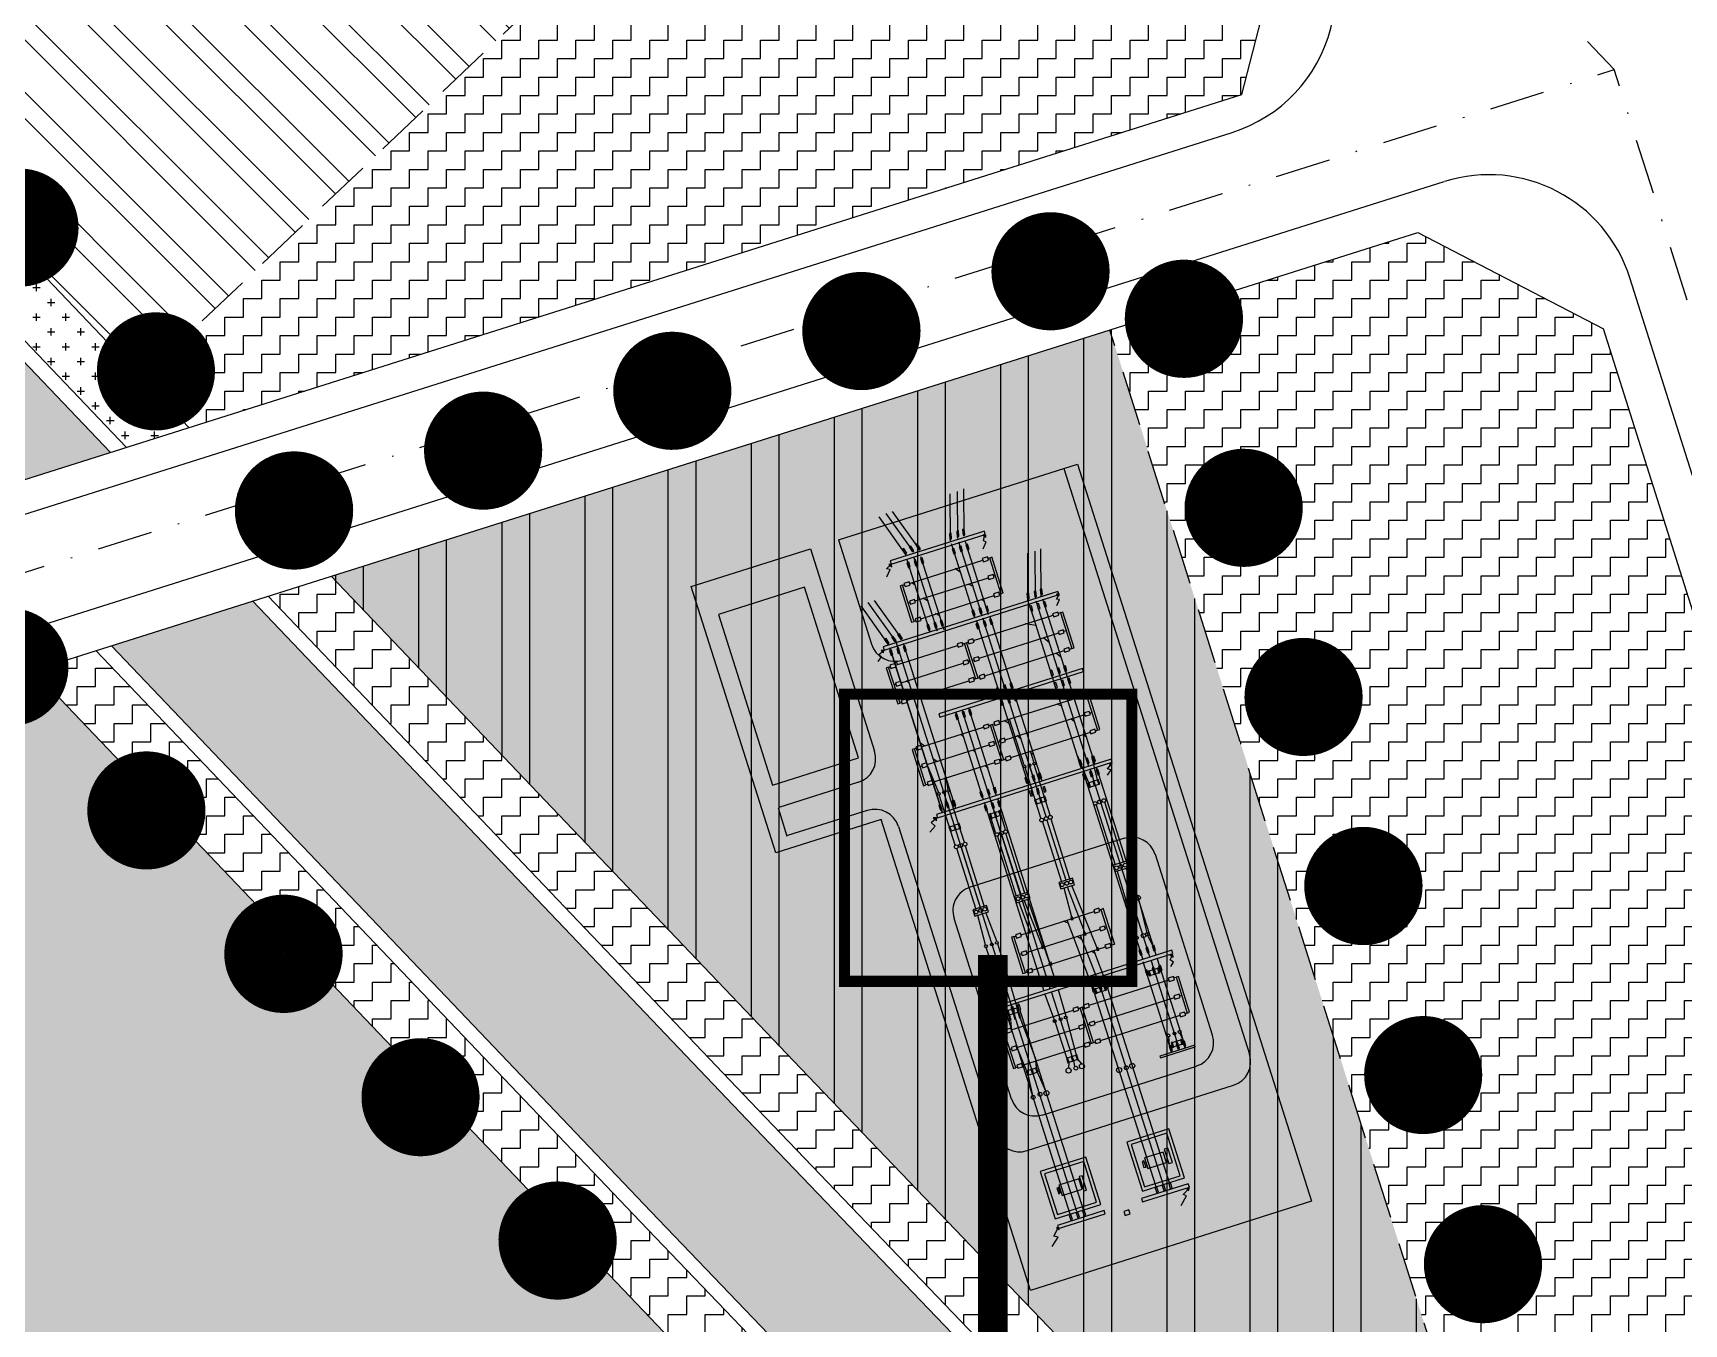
# Model space of a CAD drawing. Extents: x 30 to 1546, y -427 to 1340.
# Drawn here: x 902 to 1013.7, y 151.9 to 239.2 of the extents above; entities that cross this region are included whole.
import ezdxf

# ---------------------------------------------------------------- set-up
doc = ezdxf.new("R2010")
doc.units = 0
doc.header["$LTSCALE"] = 15
doc.header["$MEASUREMENT"] = 0
doc.linetypes.add('DASHDOT2', pattern=[0.5, 0.25, -0.125, 0, -0.125])
doc.linetypes.add('HIDDEN', pattern=[0.375, 0.25, -0.125])
doc.layers.get('0').update_dxf_attribs({"linetype": 'CONTINUOUS'})
for name, color, linetype in [('-DIEN110', 1, 'CONTINUOUS'), ('CHIALO', 7, 'HIDDEN'), ('D-GHICHU', 7, 'CONTINUOUS'), ('GHICHU', 7, 'CONTINUOUS'), ('GT', 7, 'CONTINUOUS'), ('H-CAYXANH-CACHLY', 72, 'CONTINUOUS'), ('H-HTKT', 254, 'CONTINUOUS'), ('H-KHO', 192, 'CONTINUOUS'), ('HANHLANG', 3, 'CONTINUOUS'), ('RANHGIOI1', 1, 'CONTINUOUS'), ('TD1', 1, 'DASHDOT2'), ('TRAMBT', 251, 'CONTINUOUS')]:
    doc.layers.add(name, color=color, linetype=linetype)
pattern_1 = [(0, (0, 0), (1.25, 1.25), [1.25, -1.25]), (90, (1.25, 0), (-1.25, 1.25), [1.25, -1.25])]

# ---------------------------------------------------------------- blocks, each defined once
blk = doc.blocks.new('*X2')
at = {"color": 0}
for p, q in [((902, 222), (902.5, 222)), ((902.25, 221.75), (902.25, 222.25)), ((903.25, 220.75), (903.25, 221.25)), ((902.25, 219.75), (902.25, 220.25)), ((903, 221), (903.5, 221)), ((904.25, 219.75), (904.25, 220.25)), ((902, 220), (902.5, 220)), ((903, 219), (903.5, 219)), ((903.25, 218.75), (903.25, 219.25)), ((904, 220), (904.5, 220)), ((905, 219), (905.5, 219)), ((905.25, 218.75), (905.25, 219.25)), ((902, 218), (902.5, 218)), ((902.25, 217.75), (902.25, 218.25)), ((904, 218), (904.5, 218)), ((904.25, 217.75), (904.25, 218.25)), ((906, 218), (906.5, 218)), ((906.25, 217.75), (906.25, 218.25)), ((903, 217), (903.5, 217)), ((903.25, 216.75), (903.25, 217.25)), ((905, 217), (905.5, 217)), ((905.25, 216.75), (905.25, 217.25)), ((907, 217), (907.5, 217)), ((907.25, 216.75), (907.25, 217.25)), ((904, 216), (904.5, 216)), ((904.25, 215.75), (904.25, 216.25)), ((906, 216), (906.5, 216)), ((906.25, 215.75), (906.25, 216.25)), ((908, 216), (908.5, 216)), ((908.25, 215.75), (908.25, 216.25)), ((905, 215), (905.5, 215)), ((905.25, 214.75), (905.25, 215.25)), ((907, 215), (907.5, 215)), ((907.25, 214.75), (907.25, 215.25)), ((909, 215), (909.5, 215)), ((909.25, 214.75), (909.25, 215.25)), ((906, 214), (906.5, 214)), ((906.25, 213.75), (906.25, 214.25)), ((908, 214), (908.5, 214)), ((908.25, 213.75), (908.25, 214.25)), ((910, 214), (910.5, 214)), ((910.25, 213.75), (910.25, 214.25)), ((907, 213), (907.5, 213)), ((907.25, 212.75), (907.25, 213.25)), ((908.25, 211.75), (908.25, 212.25)), ((909, 213), (909.5, 213)), ((909.25, 212.75), (909.25, 213.25)), ((910.25, 211.8), (910.25, 212.25)), ((911, 213), (911.5, 213)), ((911.25, 212.75), (911.25, 213.25)), ((908, 212), (908.5, 212)), ((910, 212), (910.5, 212))]:
    blk.add_line(p, q, dxfattribs=at)
blk = doc.blocks.new('BT1')
at = {"layer": 'D-GHICHU'}
for color, points in [(255, [(0, 9.72), (9.72, 9.72), (9.72, 0), (0, 0)]), (1, [(4.86, 9.72), (0, 0), (9.72, 0)])]:
    blk.add_hatch(color=color, dxfattribs=at).paths.add_polyline_path(points)
at = {"layer": 'D-GHICHU', "color": 1, "const_width": 0.375}
blk.add_lwpolyline([(0, 9.72), (9.72, 9.72), (9.72, 0), (0, 0)], close=True, dxfattribs=at)

msp = doc.modelspace()

# ---------------------------------------------------------------- hatches: boundary and pattern name
at = {"layer": 'GHICHU', "linetype": 'Continuous'}
for points in [[(759.91, 365.5), (720.63, 407.45), (651.33, 481.22), (641.82, 478.2), (714.06, 401.29), (753.37, 359.32), (897.71, 207.83), (907.26, 210.85)], [(982.05, 119.61), (993.62, 120.55), (950.32, 165.7), (916.88, 200.79), (907.33, 197.76), (943.82, 159.48)]]:
    msp.add_hatch(color=152, dxfattribs=at).paths.add_polyline_path(points)
at = {"layer": 'H-CAYXANH-CACHLY'}
h = msp.add_hatch(dxfattribs=at)
h.set_pattern_fill('ZIGZAG', color=256, scale=10, style=0)
h.set_pattern_definition(pattern_1)
h.paths.add_polyline_path([(983.82, 235.07), (986.57, 245.8), (964.78, 268.66), (909.4, 215.86), (912.57, 212.53)])
h = msp.add_hatch(dxfattribs=at)
h.set_pattern_fill('ZIGZAG', color=256, scale=10, style=0)
h.set_pattern_definition(pattern_1)
h.paths.add_polyline_path([(1008.27, 219.21), (995.72, 225.72), (974.88, 219.13), (1005.76, 121.53), (1028.36, 123.37), (1035.31, 133.71)])
h = msp.add_hatch(dxfattribs=at)
h.set_pattern_fill('ZIGZAG', color=256, scale=10, style=0)
h.set_pattern_definition(pattern_1)
h.paths.add_polyline_path([(922.19, 202.47), (917.94, 201.12), (951.05, 166.39), (994.9, 120.65), (1000.04, 121.07), (953.94, 169.16)])
h = msp.add_hatch(dxfattribs=at)
h.set_pattern_fill('ZIGZAG', color=256, scale=10, style=0)
h.set_pattern_definition(pattern_1)
h.paths.add_polyline_path([(906.27, 197.43), (902.02, 196.09), (975.43, 119.07), (980.76, 119.5), (943.1, 158.79)])
h = msp.add_hatch(dxfattribs=at)
h.set_pattern_fill('ZIGZAG', color=256, scale=10, style=0)
h.set_pattern_definition(pattern_1)
h.paths.add_polyline_path([(902.02, 196.09), (875.7, 113.68, 0.048069), (903.8, 113.26), (975.43, 119.07)])
h = msp.add_hatch(dxfattribs=at)
h.set_pattern_fill('ZIGZAG,_O', color=256, scale=10)
h.set_pattern_definition(pattern_1)
h.paths.add_polyline_path([(563.55, 184.12), (563.55, 173.63), (836.72, 86.38, 0.107514), (913.54, 79.06), (913.65, 81.56), (906.66, 88.41, -0.099089), (839.77, 95.9)])
at = {"layer": 'H-HTKT'}
msp.add_hatch(color=256, dxfattribs=at).paths.add_polyline_path([(974.88, 219.13), (922.19, 202.47), (953.94, 169.16), (1000.04, 121.07), (1005.76, 121.53)])
h = msp.add_hatch(dxfattribs=at)
h.set_pattern_fill('ANSI32', scale=15, angle=45, style=0)
h.paths.add_polyline_path([(974.88, 219.13), (922.19, 202.47), (953.94, 169.16), (1000.04, 121.07), (1005.76, 121.53)])
at = {"layer": 'H-KHO'}
h = msp.add_hatch(dxfattribs=at)
h.set_pattern_fill('ANSI32', color=256, scale=10, angle=90, style=0)
h.paths.add_polyline_path([(895.79, 341.04), (861.3, 377.24), (805.93, 324.46), (806.72, 323.62, -0.178578), (807.33, 324.87, -1), (810.09, 321.97, -0.17756), (808.82, 321.42), (815.96, 313.92, -0.174129), (816.57, 315.13, -1), (819.32, 312.23, -0.173113), (818.09, 311.69), (825.21, 304.22, -0.16975), (825.81, 305.4, -1), (828.56, 302.49, -0.168735), (827.37, 301.95), (834.45, 294.52, -0.165434), (835.05, 295.66, -1), (837.8, 292.76, -0.164421), (836.64, 292.22), (840.42, 288.26)])
h.paths.add_polyline_path([(840.42, 288.26), (843.69, 284.82, -0.16118), (844.29, 285.93, -1), (847.04, 283.02, -0.160168), (845.91, 282.49), (852.94, 275.11, -0.156983), (853.53, 276.19, -1), (856.28, 273.29, -0.155972), (855.18, 272.76), (862.18, 265.41, -0.152839), (862.77, 266.46, -1), (865.52, 263.55, -0.15183), (864.45, 263.03), (871.43, 255.71, -0.148746), (872, 256.72, -1), (874.76, 253.82, -0.147738), (873.72, 253.3), (880.68, 246, -0.144702), (881.24, 246.98, -1), (884, 244.08, -0.143695), (883, 243.57), (889.92, 236.3, -0.140703), (890.48, 237.25, -1), (893.24, 234.35, -0.139697), (892.26, 233.84), (899.17, 226.59, -0.136747), (899.72, 227.51, -1), (902.48, 224.61, -0.135742), (901.53, 224.11), (908.42, 216.89, -0.132831), (908.96, 217.78, -0.368815), (911.55, 217.92), (964.78, 268.66), (916.06, 319.76), (895.79, 341.04)])

# ---------------------------------------------------------------- linework, layer by layer
at = {"layer": '-DIEN110', "const_width": 2}
msp.add_lwpolyline([(966.97, 176.83), (966.97, 10)], dxfattribs=at)
at = {"layer": 'CHIALO'}
for p, q in [((909.4, 215.86), (964.78, 268.66)), ((902.02, 196.09), (875.7, 113.68))]:
    msp.add_line(p, q, dxfattribs=at)
msp.add_lwpolyline([(1005.76, 121.53), (974.88, 219.13)], dxfattribs=at)
at = {"layer": 'GHICHU', "color": 152, "linetype": 'Continuous'}
for points in [[(652.39, 481.55), (721.36, 408.13), (760.64, 366.19), (908.32, 211.19)], [(651.33, 481.22), (720.63, 407.45), (759.91, 365.5), (907.26, 210.85)], [(917.94, 201.12), (951.05, 166.39), (994.9, 120.65)], [(916.88, 200.79), (950.32, 165.7), (993.62, 120.55)], [(907.33, 197.76), (943.82, 159.48), (982.05, 119.61)], [(906.27, 197.43), (943.1, 158.79), (980.76, 119.5)]]:
    msp.add_lwpolyline(points, dxfattribs=at)
at = {"layer": 'GT'}
for p, q in [((983.82, 235.07), (986.57, 245.8)), ((894.98, 206.97), (983.82, 235.07)), ((895.66, 204.82), (983.16, 232.5)), ((897.92, 197.67), (997.51, 229.18)), ((899.5, 195.29), (995.72, 225.72)), ((995.72, 225.72), (1008.27, 219.21)), ((1039.19, 130.56), (1010.06, 222.66)), ((1035.31, 133.71), (1008.27, 219.21))]:
    msp.add_line(p, q, dxfattribs=at)
for centre, start, end in [((980.14, 242.04), 287.5533, 43.629), ((1000.53, 219.64), 17.5533, 107.5533)]:
    msp.add_arc(centre, 10, start, end, dxfattribs=at)
at = {"layer": 'HANHLANG'}
for points in [[(805.93, 324.46), (912.57, 212.53)], [(922.19, 202.47), (953.94, 169.16), (1000.04, 121.07)], [(902.02, 196.09), (975.43, 119.07)]]:
    msp.add_lwpolyline(points, dxfattribs=at)
at = {"layer": 'RANHGIOI1', "const_width": 4}
for points in [[(899.72, 227.51, 1), (902.48, 224.61, 1)], [(968.96, 222.5, 1), (972.77, 223.71, 1)], [(979.29, 221.8, 1), (980.49, 217.98, 1)], [(956.16, 218.46, 1), (959.98, 219.66, 1)], [(908.96, 217.78, 1), (911.71, 214.88, 1)], [(943.37, 214.41, 1), (947.18, 215.62, 1)], [(930.57, 210.36, 1), (934.38, 211.57, 1)], [(917.77, 206.31, 1), (921.59, 207.52, 1)], [(983.33, 209, 1), (984.54, 205.19, 1)], [(901.8, 194.87, 1), (899.04, 197.76, 1)], [(987.38, 196.2, 1), (988.59, 192.39, 1)], [(911.07, 185.17, 1), (908.31, 188.06, 1)], [(991.43, 183.41, 1), (992.64, 179.59, 1)], [(920.35, 175.46, 1), (917.58, 178.36, 1)], [(995.48, 170.61, 1), (996.68, 166.8, 1)], [(929.62, 165.76, 1), (926.86, 168.65, 1)], [(938.9, 156.06, 1), (936.13, 158.95, 1)], [(999.52, 157.81, 1), (1000.73, 154, 1)]]:
    msp.add_lwpolyline(points, format="xyb", close=True, dxfattribs=at)
at = {"layer": 'TD1'}
for p in [(877.47, 195.14), (1048.33, 112.45)]:
    msp.add_line(p, (1009.01, 236.75), dxfattribs=at)
msp.add_lwpolyline([(757.26, 500.93), (923.3, 326.66), (1009.01, 236.75)], dxfattribs=at)
at = {"layer": 'TRAMBT', "linetype": 'Continuous'}
for p, q in [((956.51, 204.92), (972.7, 210.05)), ((972.7, 210.05), (988.52, 160.16)), ((971.77, 209.76), (984.34, 170.12)), ((964.1, 204.85), (964.08, 208.05)), ((964.6, 205.01), (964.58, 208.21)), ((965.03, 205.18), (965.01, 208.38)), ((961.61, 204.1), (959.75, 206.72)), ((962.05, 204.24), (960.18, 206.85)), ((961.13, 203.87), (959.27, 206.49)), ((956.51, 204.92), (958.75, 197.86)), ((965.74, 199.7), (964.17, 204.65)), ((966.24, 199.83), (964.67, 204.78)), ((966.68, 199.85), (965.11, 204.8)), ((966.43, 205.28), (966.29, 205.24)), ((966.29, 205.24), (966.49, 205.1)), ((966.3, 204.33), (966.51, 204.79)), ((966.33, 204.86), (966.43, 205.28)), ((966.51, 204.79), (966.33, 204.86)), ((966.49, 205.1), (966.48, 205.26)), ((946.56, 201.77), (954.62, 204.32)), ((954.62, 204.32), (958.96, 190.62)), ((960.13, 203.09), (960.09, 203.35)), ((962.72, 198.69), (961.15, 203.63)), ((961.33, 201.98), (966.29, 203.55)), ((963.21, 198.75), (961.64, 203.7)), ((963.67, 198.84), (962.1, 203.78)), ((966.63, 203.67), (966.89, 203.75)), ((969.34, 200.83), (969.32, 204.03)), ((969.85, 200.96), (969.83, 204.16)), ((970.24, 201.12), (970.22, 204.32)), ((959.77, 202.97), (960.08, 203.27)), ((960.02, 202.93), (959.77, 202.97)), ((959.79, 202.43), (960.02, 202.93)), ((960.08, 203.27), (959.92, 203.26)), ((959.92, 203.26), (960.13, 203.09)), ((961.71, 200.79), (966.67, 202.36)), ((964.76, 202.75), (964.41, 202.99)), ((967.01, 202.47), (967.12, 202.51)), ((952.28, 183.74), (946.56, 201.77)), ((960.89, 201.86), (960.98, 201.89)), ((961.69, 201.89), (961.5, 201.99)), ((962.09, 199.59), (967.05, 201.16)), ((965.66, 201.77), (965.29, 201.93)), ((967.39, 201.27), (967.66, 201.35)), ((971.27, 200.92), (971.44, 201.25)), ((971.44, 201.25), (971.28, 201.24)), ((971.28, 201.24), (971.44, 201.13)), ((971.44, 201.13), (971.43, 201.28)), ((959.91, 197.84), (958.05, 200.46)), ((960.39, 198.07), (958.53, 200.69)), ((960.82, 198.21), (958.96, 200.82)), ((961.25, 200.66), (961.36, 200.69)), ((962.6, 200.76), (962.26, 200.97)), ((966.41, 200.75), (966.18, 200.88)), ((972.97, 189.44), (969.42, 200.62)), ((973.45, 189.59), (969.9, 200.77)), ((973.88, 189.73), (970.34, 200.91)), ((971.47, 200.9), (971.27, 200.92)), ((971.29, 200.49), (971.47, 200.9)), ((971.4, 199.96), (971.53, 200)), ((961.64, 199.43), (961.77, 199.47)), ((963.38, 199.79), (963.09, 199.94)), ((965.65, 198.11), (971.05, 199.82)), ((969.39, 188.3), (965.85, 199.48)), ((969.83, 188.44), (966.29, 199.62)), ((970.31, 188.59), (966.76, 199.77)), ((969.9, 199.12), (969.16, 199.24)), ((960.38, 196.44), (964.58, 197.77)), ((968.37, 172.99), (960.39, 198.1)), ((964.46, 186.74), (960.92, 197.92)), ((964.93, 197.89), (965.31, 198.01)), ((966.03, 196.92), (971.42, 198.63)), ((970.79, 197.96), (970.41, 198.28)), ((971.77, 198.74), (971.93, 198.79)), ((959.21, 196.7), (959.43, 197.01)), ((959.23, 197.14), (959.6, 197.45)), ((959.43, 197.01), (959.23, 197.14)), ((959.6, 197.45), (959.41, 197.43)), ((959.41, 197.43), (959.57, 197.29)), ((959.57, 197.29), (959.56, 197.44)), ((960, 197.63), (963.55, 186.45)), ((963.55, 186.45), (960, 197.63)), ((960.52, 196.53), (960.37, 196.64)), ((965.31, 196.69), (965.41, 196.73)), ((965.57, 196.78), (965.68, 196.81)), ((966.41, 195.72), (971.8, 197.43)), ((971.55, 197.02), (971.26, 197.24)), ((972.15, 197.54), (972.29, 197.58)), ((959.94, 196.32), (960.03, 196.35)), ((960.76, 195.24), (964.96, 196.58)), ((965.69, 195.49), (966.06, 195.61)), ((960.3, 195.12), (960.41, 195.15)), ((961.29, 195.24), (961.12, 195.38)), ((961.14, 194.05), (965.34, 195.38)), ((973.15, 194.43), (973.28, 194.47)), ((960.69, 193.89), (960.82, 193.93)), ((962.11, 194.12), (961.83, 194.27)), ((966.33, 187.33), (964.45, 193.26)), ((966.77, 187.47), (964.89, 193.4)), ((967.21, 187.61), (965.33, 193.54)), ((967.41, 192.59), (972.8, 194.29)), ((971.62, 193.66), (971.32, 193.81)), ((971.62, 193.66), (971.55, 193.89)), ((973.52, 193.21), (973.68, 193.26)), ((962.13, 190.91), (966.34, 192.25)), ((966.68, 192.36), (967.06, 192.48)), ((968.07, 192.5), (967.77, 192.66)), ((967.79, 191.39), (973.18, 193.1)), ((969.09, 189.67), (968.1, 192.79)), ((972.49, 192.61), (972.23, 192.81)), ((962.31, 190.98), (962.06, 191.17)), ((962.51, 189.72), (966.72, 191.05)), ((964.99, 191.57), (964.79, 191.77)), ((967.06, 191.17), (967.16, 191.2)), ((967.33, 191.25), (967.44, 191.29)), ((968.17, 190.19), (973.56, 191.9)), ((968.88, 191.43), (968.58, 191.68)), ((973.33, 191.55), (973.07, 191.75)), ((973.9, 192.01), (974.05, 192.06)), ((961.69, 190.79), (961.78, 190.82)), ((963.17, 189.93), (962.95, 190.08)), ((965.79, 190.54), (965.63, 190.69)), ((967.44, 189.96), (967.81, 190.08)), ((969.72, 190.38), (969.46, 190.61)), ((969.74, 189.91), (969.51, 190.63)), ((973.44, 188.53), (972.72, 190.29)), ((974.05, 188.69), (973.67, 190.27)), ((962.06, 189.59), (962.16, 189.63)), ((963.32, 187.8), (962.52, 189.72)), ((962.89, 188.52), (967.1, 189.85)), ((963.93, 188.03), (963.81, 188.81)), ((966.64, 189.47), (966.45, 189.63)), ((970.22, 186.1), (969.14, 189.52)), ((970.56, 186.2), (969.47, 189.62)), ((970.85, 186.3), (969.77, 189.72)), ((977.11, 176.56), (973.08, 189.27)), ((977.58, 176.71), (973.55, 189.42)), ((978.01, 176.84), (973.97, 189.55)), ((974.71, 189.43), (975.03, 189.81)), ((974.97, 189.36), (974.71, 189.43)), ((974.73, 189), (974.97, 189.36)), ((975.03, 189.81), (974.85, 189.75)), ((974.85, 189.75), (975.01, 189.6)), ((975.01, 189.6), (975.02, 189.72)), ((957.87, 188.52), (952.48, 186.81)), ((962.45, 188.36), (962.57, 188.4)), ((964.42, 184.26), (963.34, 187.68)), ((963.86, 188.6), (963.66, 188.77)), ((965.04, 184.45), (963.95, 187.87)), ((952.43, 186.78), (953.03, 184.88)), ((958.47, 186.62), (953.08, 184.91)), ((970.42, 174.44), (966.39, 187.15)), ((967.49, 185.19), (966.76, 187.49)), ((970.85, 174.57), (966.82, 187.28)), ((971.32, 174.72), (967.29, 187.43)), ((973.93, 187.05), (975.24, 182.93)), ((974.51, 187.2), (975.79, 183.16)), ((959.4, 186), (952.28, 183.74)), ((969.51, 154.13), (959.4, 186)), ((960.58, 185.53), (967.19, 164.68)), ((962.71, 185.15), (963.06, 185.54)), ((962.78, 185.8), (963.16, 186.12)), ((963.06, 185.54), (962.78, 185.8)), ((962.92, 186.12), (963.14, 185.92)), ((963.16, 186.12), (962.92, 186.12)), ((963.14, 185.92), (963.14, 186.15)), ((967.15, 185.11), (966.85, 186.07)), ((967.81, 185.29), (967.53, 186.29)), ((970.3, 185.9), (971.61, 181.78)), ((970.61, 185.96), (971.9, 181.9)), ((970.88, 186.05), (972.16, 182.01)), ((975.86, 184.73), (965.42, 181.42)), ((967.25, 184.93), (968.55, 180.81)), ((967.56, 184.99), (968.85, 180.93)), ((967.83, 185.08), (969.11, 181.04)), ((964.5, 184.06), (965.81, 179.94)), ((964.81, 184.12), (966.1, 180.06)), ((965.08, 184.21), (966.36, 180.17)), ((981.83, 171.41), (977.96, 183.64)), ((976.04, 180.37), (975.39, 182.48)), ((976.83, 180.62), (976, 182.67)), ((972.3, 179.39), (971.78, 181.36)), ((973.19, 178.36), (972.01, 181.43)), ((974.02, 177.3), (972.31, 181.53)), ((969.44, 178.51), (968.74, 180.39)), ((970.29, 177.44), (969.08, 180.53)), ((970.8, 176.33), (969.32, 180.58)), ((974.18, 179.89), (974.44, 179.97)), ((976.64, 178.14), (976.04, 180.37)), ((977.45, 178.16), (976.83, 180.62)), ((964.33, 179.32), (968.21, 167.09)), ((966.47, 177.51), (965.94, 179.5)), ((967.23, 177.76), (966.48, 179.71)), ((968.87, 178.2), (973.83, 179.77)), ((972.07, 178.98), (971.74, 179.13)), ((973.7, 174.65), (972, 179.19)), ((968.43, 178.08), (968.52, 178.11)), ((969.25, 177), (974.21, 178.58)), ((973.01, 177.86), (972.66, 178.08)), ((974.18, 174.83), (972.89, 178.16)), ((974.55, 178.69), (974.66, 178.73)), ((977.77, 177.49), (977.45, 178.16)), ((967.23, 175.12), (966.52, 177.33)), ((967.98, 175.38), (967.29, 177.58)), ((968.79, 176.88), (968.9, 176.91)), ((969.63, 175.81), (974.59, 177.38)), ((973.88, 176.93), (973.62, 177.08)), ((974.63, 174.95), (973.8, 177.16)), ((974.93, 177.49), (975.2, 177.57)), ((980.02, 170.52), (978.08, 176.62)), ((978.95, 176.5), (979.14, 176.87)), ((979.19, 176.34), (978.95, 176.5)), ((979.14, 176.87), (978.97, 176.81)), ((978.97, 176.81), (979.16, 176.68)), ((979.16, 176.68), (979.16, 176.8)), ((969.18, 175.64), (969.31, 175.69)), ((979.08, 170.22), (977.13, 176.37)), ((979.61, 170.39), (977.67, 176.49)), ((979.01, 176.06), (979.19, 176.34)), ((967.96, 173.08), (967.27, 174.97)), ((968.6, 173.28), (968.04, 175.21)), ((972.32, 169.99), (970.94, 174.33)), ((971.96, 172.52), (971.4, 174.47)), ((973.48, 173.44), (978.87, 175.15)), ((978.51, 161.25), (974.37, 174.32)), ((978.91, 161.42), (974.74, 174.57)), ((979.23, 175.28), (979.35, 175.32)), ((967.01, 172.75), (967.32, 173.23)), ((967.32, 173.23), (967.11, 173.17)), ((967.11, 173.17), (967.32, 173)), ((967.32, 173), (967.31, 173.15)), ((967.78, 173.2), (967.75, 173.31)), ((968.69, 173.47), (968.65, 173.58)), ((971.18, 172.3), (970.47, 174.21)), ((972.75, 173.22), (973.13, 173.34)), ((978.01, 161.14), (973.85, 174.24)), ((973.86, 172.24), (979.25, 173.95)), ((979.59, 174.06), (979.76, 174.11)), ((967, 172.4), (967.25, 172.71)), ((967.25, 172.71), (967.01, 172.75)), ((972.19, 159.29), (967.88, 172.89)), ((968.22, 171.81), (968.2, 172.31)), ((968.21, 171.77), (972.41, 173.1)), ((972.64, 159.47), (968.37, 172.99)), ((973.09, 159.58), (968.79, 173.14)), ((969.91, 169.67), (968.81, 172.6)), ((971.98, 169.88), (971.18, 172.3)), ((972.63, 170.06), (971.96, 172.52)), ((973.13, 172.02), (973.24, 172.05)), ((973.4, 172.11), (973.51, 172.14)), ((974.24, 171.05), (979.63, 172.76)), ((979.97, 172.87), (980.12, 172.91)), ((967.77, 171.65), (967.86, 171.68)), ((968.59, 170.57), (972.79, 171.9)), ((973.51, 170.82), (973.88, 170.93)), ((978.91, 170.72), (978.88, 171.33)), ((979.84, 171.09), (979.62, 171.56)), ((968.13, 170.45), (968.24, 170.48)), ((969.24, 169.01), (968.61, 170.57)), ((968.96, 169.37), (973.17, 170.71)), ((972.99, 169.46), (972.68, 169.8)), ((968.52, 169.21), (968.64, 169.25)), ((969.68, 167.32), (969.36, 168.75)), ((969.92, 169.23), (969.88, 169.66)), ((970.52, 167.66), (969.99, 168.91)), ((970.31, 166), (980.75, 169.31)), ((972.1, 169.18), (972.12, 169.55)), ((972.5, 169.3), (972.45, 169.69)), ((969.29, 163.59), (983.25, 168.01)), ((979.83, 160.61), (980.26, 161.07)), ((980.26, 161.07), (980.09, 160.98)), ((980.09, 160.98), (980.23, 160.88)), ((980.23, 160.88), (980.23, 161)), ((988.52, 160.16), (969.51, 154.13)), ((979.71, 159.88), (980.06, 160.54)), ((980.06, 160.54), (979.83, 160.61)), ((970.98, 157.11), (971.39, 157.73)), ((971.08, 157.81), (971.41, 158.4)), ((971.39, 157.73), (971.08, 157.81)), ((971.41, 158.4), (971.28, 158.36)), ((971.28, 158.36), (971.46, 158.25)), ((971.46, 158.25), (971.42, 158.38))]:
    msp.add_line(p, q, dxfattribs=at)
for points in [[(964.95, 205.24), (965.06, 205.27), (965.03, 205.66), (964.91, 205.62)], [(960.08, 203.28), (966.45, 205.3), (966.39, 205.52), (960.01, 203.5)], [(961.51, 204.15), (961.62, 204.18), (961.42, 204.49), (961.3, 204.45)], [(961.94, 204.28), (962.06, 204.32), (961.84, 204.66), (961.72, 204.63)], [(964.05, 204.95), (964.17, 204.99), (964.14, 205.38), (964.02, 205.34)], [(964.55, 205.11), (964.67, 205.15), (964.63, 205.53), (964.52, 205.5)], [(964.8, 204.13), (964.92, 204.16), (964.81, 204.5), (964.69, 204.47)], [(965.24, 204.26), (965.35, 204.3), (965.25, 204.64), (965.13, 204.6)], [(961.03, 203.99), (961.15, 204.03), (960.94, 204.34), (960.82, 204.3)], [(961.26, 203.04), (961.37, 203.08), (961.27, 203.42), (961.15, 203.38)], [(961.73, 203.19), (961.85, 203.23), (961.74, 203.57), (961.63, 203.53)], [(962.17, 203.33), (962.29, 203.37), (962.18, 203.7), (962.06, 203.67)], [(964.32, 203.97), (964.44, 204.01), (964.33, 204.35), (964.22, 204.31)], [(966.32, 203.45), (966.67, 203.55), (966.6, 203.77), (966.25, 203.66)], [(966.7, 202.25), (967.05, 202.36), (966.98, 202.58), (966.63, 202.47)], [(954.23, 201.72), (948.41, 199.87), (952.06, 188.33), (957.88, 190.18)], [(959.61, 197.47), (971.44, 201.22), (971.37, 201.44), (959.54, 197.68)], [(961.46, 199.36), (961.63, 199.41), (960.85, 201.86), (960.69, 201.81)], [(961.02, 201.76), (961.36, 201.87), (961.3, 202.09), (960.95, 201.98)], [(967.08, 201.05), (967.43, 201.16), (967.36, 201.38), (967.01, 201.27)], [(969.31, 200.9), (969.42, 200.94), (969.39, 201.32), (969.27, 201.29)], [(969.8, 201.06), (969.92, 201.1), (969.88, 201.48), (969.77, 201.44)], [(970.2, 201.18), (970.32, 201.22), (970.28, 201.61), (970.16, 201.57)], [(961.4, 200.57), (961.74, 200.68), (961.67, 200.89), (961.33, 200.78)], [(965.65, 199.78), (965.77, 199.82), (965.66, 200.16), (965.55, 200.12)], [(966.13, 199.93), (966.25, 199.97), (966.14, 200.31), (966.02, 200.27)], [(966.57, 200.07), (966.68, 200.11), (966.58, 200.45), (966.46, 200.41)], [(969.56, 200.1), (969.68, 200.13), (969.57, 200.47), (969.45, 200.44)], [(970.04, 200.25), (970.16, 200.28), (970.05, 200.62), (969.93, 200.59)], [(970.47, 200.39), (970.59, 200.42), (970.48, 200.76), (970.37, 200.73)], [(971.08, 199.71), (971.42, 199.82), (971.36, 200.04), (971.01, 199.93)], [(972.3, 197.58), (972.46, 197.63), (971.69, 200.04), (971.53, 199.99)], [(961.78, 199.37), (962.12, 199.48), (962.05, 199.7), (961.71, 199.59)], [(962.6, 198.81), (962.72, 198.85), (962.61, 199.19), (962.5, 199.15)], [(963.08, 198.96), (963.2, 199), (963.09, 199.34), (962.97, 199.3)], [(963.52, 199.1), (963.63, 199.14), (963.52, 199.48), (963.41, 199.44)], [(965.93, 198.91), (966.05, 198.95), (965.94, 199.29), (965.82, 199.25)], [(966.41, 199.06), (966.53, 199.1), (966.42, 199.44), (966.3, 199.4)], [(966.84, 199.2), (966.96, 199.23), (966.85, 199.57), (966.74, 199.54)], [(971.46, 198.52), (971.8, 198.63), (971.73, 198.84), (971.39, 198.73)], [(959.83, 197.9), (959.95, 197.93), (959.74, 198.24), (959.62, 198.2)], [(960.31, 198.05), (960.43, 198.09), (960.22, 198.39), (960.1, 198.36)], [(960.74, 198.19), (960.86, 198.22), (960.64, 198.57), (960.52, 198.53)], [(961, 197.38), (961.12, 197.42), (961.01, 197.76), (960.89, 197.72)], [(964.62, 197.66), (964.96, 197.77), (964.89, 197.99), (964.55, 197.88)], [(965.34, 197.89), (965.69, 198), (965.62, 198.22), (965.27, 198.11)], [(960.09, 197.09), (960.2, 197.13), (960.1, 197.47), (959.98, 197.43)], [(960.56, 197.24), (960.68, 197.28), (960.57, 197.62), (960.46, 197.58)], [(965, 196.47), (965.34, 196.58), (965.27, 196.8), (964.93, 196.69)], [(965.72, 196.7), (966.07, 196.81), (966, 197.02), (965.65, 196.92)], [(971.84, 197.32), (972.18, 197.43), (972.11, 197.65), (971.77, 197.54)], [(960.53, 193.82), (960.69, 193.87), (959.91, 196.32), (959.75, 196.27)], [(960.07, 196.22), (960.42, 196.33), (960.35, 196.55), (960, 196.44)], [(963.37, 192.93), (973.09, 196.01), (973.02, 196.23), (963.3, 193.15)], [(965.38, 195.27), (965.72, 195.38), (965.65, 195.6), (965.31, 195.49)], [(966.1, 195.5), (966.45, 195.61), (966.38, 195.83), (966.03, 195.72)], [(970.94, 195.73), (971.06, 195.77), (970.95, 196.11), (970.84, 196.07)], [(971.42, 195.89), (971.54, 195.92), (971.43, 196.26), (971.31, 196.23)], [(971.86, 196.02), (971.97, 196.06), (971.87, 196.4), (971.75, 196.36)], [(972.12, 195.19), (972.24, 195.22), (972.13, 195.56), (972.02, 195.53)], [(960.45, 195.03), (960.8, 195.14), (960.73, 195.35), (960.38, 195.24)], [(967.3, 194.58), (967.42, 194.62), (967.31, 194.96), (967.2, 194.92)], [(967.78, 194.73), (967.9, 194.77), (967.79, 195.11), (967.67, 195.07)], [(968.22, 194.87), (968.33, 194.91), (968.23, 195.25), (968.11, 195.21)], [(968.48, 194.03), (968.6, 194.07), (968.49, 194.41), (968.37, 194.37)], [(971.21, 194.9), (971.33, 194.93), (971.22, 195.27), (971.1, 195.24)], [(971.69, 195.05), (971.81, 195.08), (971.7, 195.42), (971.58, 195.39)], [(972.83, 194.19), (973.18, 194.3), (973.11, 194.51), (972.76, 194.4)], [(974.05, 192.05), (974.21, 192.1), (973.45, 194.51), (973.28, 194.46)], [(960.83, 193.83), (961.18, 193.94), (961.11, 194.16), (960.76, 194.05)], [(965, 192.93), (965.11, 192.96), (965, 193.3), (964.89, 193.27)], [(965.43, 193.06), (965.55, 193.1), (965.44, 193.44), (965.32, 193.4)], [(967.57, 193.74), (967.69, 193.78), (967.58, 194.12), (967.46, 194.08)], [(968.05, 193.89), (968.16, 193.93), (968.06, 194.27), (967.94, 194.23)], [(973.21, 192.99), (973.56, 193.1), (973.49, 193.32), (973.14, 193.21)], [(964.52, 192.77), (964.63, 192.81), (964.53, 193.15), (964.41, 193.11)], [(966.37, 192.14), (966.72, 192.25), (966.65, 192.46), (966.3, 192.35)], [(967.1, 192.37), (967.44, 192.48), (967.37, 192.69), (967.03, 192.58)], [(961.82, 190.7), (962.17, 190.8), (962.1, 191.02), (961.76, 190.91)], [(966.75, 190.94), (967.1, 191.05), (967.03, 191.27), (966.68, 191.16)], [(967.48, 191.17), (967.82, 191.28), (967.75, 191.5), (967.41, 191.39)], [(973.59, 191.79), (973.94, 191.9), (973.87, 192.12), (973.52, 192.01)], [(962.28, 188.29), (962.44, 188.34), (961.67, 190.79), (961.5, 190.74)], [(963.21, 186.12), (975.04, 189.87), (974.97, 190.09), (963.14, 186.34)], [(967.13, 189.74), (967.48, 189.85), (967.41, 190.07), (967.06, 189.96)], [(967.86, 189.97), (968.2, 190.08), (968.13, 190.3), (967.79, 190.19)], [(972.88, 189.63), (973, 189.67), (972.89, 190.01), (972.77, 189.97)], [(973.36, 189.78), (973.48, 189.82), (973.37, 190.16), (973.25, 190.12)], [(973.79, 189.92), (973.91, 189.95), (973.8, 190.29), (973.69, 190.26)], [(962.2, 189.5), (962.55, 189.61), (962.48, 189.83), (962.14, 189.72)], [(969.24, 188.47), (969.36, 188.51), (969.25, 188.85), (969.13, 188.81)], [(969.72, 188.63), (969.83, 188.66), (969.73, 189), (969.61, 188.96)], [(970.15, 188.76), (970.27, 188.8), (970.16, 189.14), (970.04, 189.1)], [(973.14, 188.73), (973.26, 188.76), (973.15, 189.1), (973.03, 189.07)], [(973.62, 188.88), (973.74, 188.91), (973.63, 189.25), (973.51, 189.22)], [(974.06, 189.02), (974.17, 189.05), (974.06, 189.39), (973.95, 189.36)], [(962.58, 188.3), (962.93, 188.41), (962.86, 188.63), (962.51, 188.52)], [(966.19, 187.51), (966.31, 187.54), (966.2, 187.88), (966.08, 187.85)], [(966.67, 187.66), (966.78, 187.69), (966.68, 188.03), (966.56, 188)], [(967.1, 187.8), (967.22, 187.83), (967.11, 188.17), (966.99, 188.14)], [(969.54, 187.57), (969.65, 187.61), (969.55, 187.95), (969.43, 187.91)], [(970.01, 187.72), (970.13, 187.76), (970.02, 188.1), (969.91, 188.06)], [(970.45, 187.86), (970.57, 187.89), (970.46, 188.23), (970.34, 188.2)], [(973.5, 188.16), (973.57, 188.19), (973.47, 188.51), (973.39, 188.49)], [(973.82, 188.27), (973.9, 188.3), (973.79, 188.62), (973.72, 188.6)], [(974.13, 188.36), (974.2, 188.39), (974.1, 188.71), (974.02, 188.69)], [(963.42, 186.63), (963.53, 186.66), (963.43, 187), (963.31, 186.97)], [(963.9, 186.78), (964.01, 186.82), (963.9, 187.16), (963.79, 187.12)], [(964.33, 186.92), (964.45, 186.95), (964.34, 187.29), (964.22, 187.26)], [(966.48, 186.59), (966.6, 186.63), (966.49, 186.97), (966.37, 186.93)], [(966.96, 186.74), (967.07, 186.78), (966.97, 187.12), (966.85, 187.08)], [(967.39, 186.88), (967.51, 186.92), (967.4, 187.26), (967.28, 187.22)], [(967.46, 186.25), (967.53, 186.27), (967.43, 186.6), (967.35, 186.57)], [(969.89, 187.02), (969.96, 187.04), (969.86, 187.37), (969.78, 187.34)], [(970.21, 187.13), (970.29, 187.15), (970.18, 187.48), (970.11, 187.45)], [(970.51, 187.22), (970.59, 187.24), (970.49, 187.57), (970.41, 187.54)], [(964.09, 185.18), (964.16, 185.2), (964.06, 185.53), (963.98, 185.5)], [(964.41, 185.29), (964.48, 185.31), (964.38, 185.64), (964.31, 185.61)], [(964.71, 185.38), (964.79, 185.4), (964.69, 185.73), (964.61, 185.7)], [(966.83, 186.05), (966.91, 186.07), (966.8, 186.4), (966.73, 186.37)], [(967.15, 186.16), (967.23, 186.18), (967.13, 186.51), (967.05, 186.48)], [(975.23, 182.47), (976.16, 182.76), (976.02, 183.19), (975.1, 182.9)], [(968.57, 180.35), (969.49, 180.65), (969.36, 181.08), (968.43, 180.79)], [(971.56, 181.3), (972.48, 181.59), (972.35, 182.03), (971.42, 181.74)], [(965.74, 179.46), (966.67, 179.75), (966.53, 180.18), (965.6, 179.89)], [(973.87, 179.66), (974.21, 179.77), (974.14, 179.99), (973.8, 179.88)], [(972.28, 179.2), (972.4, 179.24), (972.35, 179.4), (972.23, 179.36)], [(974.24, 178.47), (974.59, 178.58), (974.52, 178.79), (974.18, 178.68)], [(969, 175.58), (969.17, 175.63), (968.39, 178.08), (968.23, 178.03)], [(968.56, 177.98), (968.91, 178.09), (968.84, 178.31), (968.49, 178.2)], [(969.43, 178.3), (969.52, 178.33), (969.47, 178.49), (969.38, 178.46)], [(973.17, 178.17), (973.27, 178.2), (973.22, 178.36), (973.12, 178.33)], [(967.31, 173.19), (979.14, 176.94), (979.07, 177.15), (967.24, 173.4)], [(968.94, 176.79), (969.29, 176.89), (969.22, 177.11), (968.87, 177)], [(970.3, 177.26), (970.39, 177.29), (970.34, 177.45), (970.25, 177.42)], [(974.02, 177.13), (974.14, 177.16), (974.09, 177.33), (973.97, 177.29)], [(974.62, 177.27), (974.97, 177.38), (974.9, 177.6), (974.55, 177.49)], [(976.95, 176.82), (977.06, 176.85), (976.95, 177.19), (976.84, 177.16)], [(977.42, 176.97), (977.54, 177.01), (977.43, 177.35), (977.32, 177.31)], [(977.86, 177.11), (977.98, 177.14), (977.87, 177.48), (977.75, 177.45)], [(969.32, 175.59), (969.66, 175.7), (969.6, 175.92), (969.25, 175.81)], [(970.82, 176.11), (970.98, 176.16), (970.92, 176.35), (970.76, 176.3)], [(977.38, 175.46), (977.49, 175.49), (977.39, 175.83), (977.27, 175.8)], [(977.57, 175.41), (977.65, 175.44), (977.54, 175.76), (977.47, 175.74)], [(977.86, 175.61), (977.97, 175.64), (977.86, 175.98), (977.75, 175.95)], [(977.9, 175.52), (977.97, 175.55), (977.87, 175.87), (977.79, 175.85)], [(978.2, 175.61), (978.28, 175.64), (978.17, 175.96), (978.1, 175.94)], [(978.29, 175.74), (978.41, 175.78), (978.3, 176.12), (978.18, 176.08)], [(970.27, 174.7), (970.39, 174.74), (970.28, 175.08), (970.17, 175.04)], [(970.75, 174.85), (970.87, 174.89), (970.76, 175.23), (970.64, 175.19)], [(971.19, 174.99), (971.3, 175.03), (971.2, 175.37), (971.08, 175.33)], [(973.76, 174.31), (973.87, 174.34), (973.76, 174.68), (973.65, 174.65)], [(973.94, 174.22), (974.02, 174.25), (973.92, 174.57), (973.84, 174.55)], [(974.23, 174.46), (974.35, 174.5), (974.24, 174.83), (974.13, 174.8)], [(974.27, 174.33), (974.34, 174.35), (974.24, 174.68), (974.16, 174.66)], [(974.57, 174.42), (974.65, 174.45), (974.55, 174.77), (974.47, 174.75)], [(974.67, 174.6), (974.79, 174.63), (974.68, 174.97), (974.56, 174.94)], [(978.9, 175.04), (979.25, 175.15), (979.18, 175.37), (978.83, 175.26)], [(980.12, 172.9), (980.28, 172.96), (979.52, 175.37), (979.36, 175.32)], [(967.82, 172.82), (967.94, 172.86), (967.83, 173.2), (967.71, 173.16)], [(968.3, 172.97), (968.42, 173.01), (968.31, 173.35), (968.19, 173.31)], [(968.46, 172.49), (968.53, 172.51), (968.33, 173.2), (968.25, 173.18)], [(968.76, 172.58), (968.84, 172.6), (968.64, 173.29), (968.56, 173.27)], [(968.73, 173.11), (968.85, 173.15), (968.74, 173.49), (968.63, 173.45)], [(972.44, 172.99), (972.79, 173.1), (972.72, 173.32), (972.37, 173.21)], [(973.17, 173.22), (973.51, 173.33), (973.44, 173.55), (973.1, 173.44)], [(979.28, 173.84), (979.63, 173.95), (979.56, 174.17), (979.21, 174.06)], [(968.13, 172.38), (968.21, 172.4), (968.01, 173.09), (967.93, 173.07)], [(972.82, 171.8), (973.17, 171.9), (973.1, 172.12), (972.75, 172.01)], [(973.55, 172.03), (973.89, 172.13), (973.82, 172.35), (973.48, 172.24)], [(979.66, 172.65), (980.01, 172.76), (979.94, 172.97), (979.59, 172.87)], [(968.35, 169.14), (968.52, 169.19), (967.74, 171.64), (967.58, 171.59)], [(967.9, 171.55), (968.24, 171.66), (968.17, 171.88), (967.83, 171.77)], [(973.2, 170.6), (973.55, 170.71), (973.48, 170.93), (973.13, 170.82)], [(973.93, 170.83), (974.27, 170.94), (974.2, 171.16), (973.86, 171.05)], [(979.12, 170.57), (979.2, 170.59), (979.09, 170.92), (979.02, 170.9)], [(979.44, 170.68), (979.52, 170.7), (979.42, 171.03), (979.34, 171)], [(979.75, 170.77), (979.83, 170.79), (979.72, 171.12), (979.65, 171.1)], [(979.92, 170.62), (980.03, 170.66), (979.92, 171), (979.81, 170.96)], [(968.28, 170.35), (968.62, 170.46), (968.55, 170.68), (968.21, 170.57)], [(972.04, 169.53), (972.12, 169.55), (972.01, 169.88), (971.94, 169.85)], [(972.36, 169.64), (972.44, 169.66), (972.34, 169.99), (972.26, 169.96)], [(972.67, 169.73), (972.74, 169.75), (972.64, 170.08), (972.57, 170.05)], [(978.3, 169.87), (980.66, 170.61), (980.62, 170.72), (978.27, 169.98)], [(979, 170.33), (979.12, 170.37), (979.01, 170.71), (978.89, 170.67)], [(979.48, 170.49), (979.6, 170.52), (979.49, 170.86), (979.37, 170.82)], [(968.65, 169.16), (969, 169.27), (968.93, 169.48), (968.59, 169.37)], [(969.32, 168.67), (969.4, 168.69), (969.29, 169.02), (969.22, 168.99)], [(969.64, 168.77), (969.72, 168.8), (969.62, 169.12), (969.54, 169.1)], [(969.95, 168.87), (970.03, 168.89), (969.92, 169.22), (969.85, 169.19)], [(977.09, 160.84), (979.93, 161.74), (978.88, 165.06), (976.03, 164.16)], [(977.23, 161.13), (979.64, 161.89), (978.73, 164.78), (976.32, 164.01)], [(971.19, 158.97), (974.27, 159.95), (973.26, 163.15), (970.17, 162.17)], [(977.46, 162.39), (978.71, 162.78), (978.49, 163.49), (977.23, 163.1)], [(978.87, 162.71), (979.11, 162.79), (978.8, 163.76), (978.56, 163.69)], [(971.34, 159.26), (973.98, 160.1), (973.11, 162.86), (970.46, 162.03)], [(977.19, 162.44), (977.33, 162.48), (977.19, 162.9), (977.06, 162.86)], [(971.42, 160.67), (971.52, 160.7), (971.4, 161.09), (971.29, 161.06)], [(971.65, 160.55), (973.01, 160.98), (972.78, 161.68), (971.43, 161.25)], [(973.12, 160.86), (973.31, 160.92), (973, 161.89), (972.81, 161.83)], [(977.1, 160.12), (980.26, 161.12), (980.19, 161.34), (977.03, 160.34)], [(978.06, 160.74), (978.17, 160.78), (978.07, 161.12), (977.95, 161.08)], [(978.54, 160.89), (978.65, 160.93), (978.54, 161.27), (978.43, 161.23)], [(978.97, 161.03), (979.09, 161.07), (978.98, 161.41), (978.86, 161.37)], [(971.4, 158.31), (974.56, 159.31), (974.49, 159.53), (971.33, 158.53)], [(972.23, 158.89), (972.35, 158.93), (972.24, 159.27), (972.12, 159.23)], [(972.71, 159.04), (972.83, 159.08), (972.72, 159.42), (972.6, 159.38)], [(973.14, 159.18), (973.26, 159.22), (973.15, 159.56), (973.04, 159.52)], [(975.92, 159.2), (976.25, 159.31), (976.16, 159.58), (975.83, 159.48)]]:
    msp.add_lwpolyline(points, close=True, dxfattribs=at)
for points in [[(966.73, 203.7), (967.5, 201.28)], [(967.66, 201.33), (966.89, 203.78)], [(965.03, 197.94), (965.79, 195.52)], [(965.96, 195.57), (965.19, 197.99)], [(966.78, 192.41), (967.55, 190)], [(967.71, 190.05), (966.94, 192.46)], [(973.73, 188.57), (973.48, 188.49)], [(973.57, 188.21), (973.82, 188.29)], [(974.03, 188.66), (973.8, 188.59)], [(973.89, 188.31), (974.12, 188.39)], [(970.12, 187.42), (969.87, 187.34)], [(969.95, 187.07), (970.2, 187.14)], [(970.42, 187.52), (970.19, 187.44)], [(970.28, 187.17), (970.51, 187.24)], [(964.32, 185.58), (964.07, 185.5)], [(964.62, 185.68), (964.39, 185.61)], [(967.06, 186.45), (966.81, 186.37)], [(966.9, 186.1), (967.15, 186.18)], [(967.36, 186.55), (967.14, 186.48)], [(967.22, 186.2), (967.45, 186.27)], [(964.15, 185.23), (964.4, 185.31)], [(964.48, 185.33), (964.71, 185.4)], [(974.27, 179.92), (975.04, 177.49)], [(975.21, 177.55), (974.43, 179.99)], [(977.8, 175.82), (977.55, 175.74)], [(977.64, 175.46), (977.89, 175.54)], [(978.11, 175.91), (977.88, 175.84)], [(977.97, 175.56), (978.19, 175.64)], [(974.17, 174.62), (973.93, 174.54)], [(974.01, 174.27), (974.26, 174.35)], [(974.48, 174.72), (974.25, 174.65)], [(974.34, 174.37), (974.57, 174.44)], [(968.26, 173.14), (968.01, 173.07)], [(968.57, 173.24), (968.34, 173.17)], [(972.85, 173.27), (973.62, 170.85)], [(973.78, 170.9), (973.01, 173.32)], [(968.1, 172.79), (968.35, 172.87)], [(968.43, 172.89), (968.66, 172.97)], [(979.35, 170.97), (979.1, 170.89)], [(979.66, 171.07), (979.43, 171)], [(972.27, 169.93), (972.02, 169.85)], [(972.57, 170.03), (972.35, 169.95)], [(979.19, 170.62), (979.44, 170.7)], [(979.51, 170.72), (979.74, 170.79)], [(969.55, 169.07), (969.3, 168.99)], [(969.39, 168.71), (969.64, 168.79)], [(969.86, 169.16), (969.63, 169.09)], [(969.72, 168.82), (969.94, 168.89)], [(972.11, 169.58), (972.36, 169.65)], [(972.43, 169.68), (972.66, 169.75)]]:
    msp.add_lwpolyline(points, dxfattribs=at)
for centre, radius in [((969.12, 189.58), 0.0903), ((969.45, 189.68), 0.0903), ((969.75, 189.78), 0.0903), ((963.32, 187.74), 0.0903), ((963.65, 187.84), 0.0903), ((963.93, 187.93), 0.0903), ((973.89, 187.09), 0.127), ((974.19, 187.19), 0.127), ((974.47, 187.28), 0.127), ((970.27, 185.96), 0.127), ((970.57, 186.06), 0.127), ((970.85, 186.15), 0.127), ((964.79, 184.24), 0.127), ((965.08, 184.33), 0.127), ((967.24, 184.98), 0.127), ((967.54, 185.08), 0.127), ((967.83, 185.17), 0.127), ((964.49, 184.15), 0.127), ((975.33, 182.73), 0.127), ((975.63, 182.82), 0.127), ((975.91, 182.91), 0.127), ((971.66, 181.59), 0.127), ((971.96, 181.68), 0.127), ((972.24, 181.77), 0.127), ((965.84, 179.74), 0.127), ((966.14, 179.84), 0.127), ((966.42, 179.93), 0.127), ((968.67, 180.64), 0.127), ((968.97, 180.73), 0.127), ((969.26, 180.82), 0.127), ((976.01, 180.46), 0.123), ((976.33, 180.56), 0.123), ((976.78, 180.7), 0.165), ((966.9, 177.55), 0.0942), ((967.24, 177.66), 0.0942), ((976.66, 177.99), 0.139), ((977.15, 178.14), 0.143), ((977.41, 178.23), 0.123), ((966.5, 177.42), 0.0942), ((967.25, 175.04), 0.0942), ((967.65, 175.17), 0.0942), ((968, 175.28), 0.0942), ((971.15, 172.36), 0.0942), ((971.55, 172.49), 0.0942), ((971.89, 172.6), 0.0942), ((978.85, 171.39), 0.0942), ((979.26, 171.51), 0.0942), ((979.6, 171.62), 0.0942), ((972.09, 169.01), 0.172), ((972.58, 169.17), 0.129), ((972.99, 169.3), 0.172), ((975.5, 169.04), 0.172), ((975.99, 169.2), 0.129), ((976.4, 169.33), 0.172), ((970.59, 167.48), 0.172), ((969.69, 167.2), 0.129), ((970.16, 167.4), 0.129)]:
    msp.add_circle(centre, radius, dxfattribs=at)
for centre, start, end in [((960.35, 198.37), 197.5945, 287.5945), ((957.37, 190.11), 287.5945, 17.5945), ((958.98, 185.02), 17.5945, 107.5945), ((976.36, 183.13), 17.5945, 107.5945), ((965.93, 179.82), 107.5945, 197.5945), ((980.24, 170.91), 287.5945, 17.5945), ((982.74, 169.61), 287.5945, 17.5945), ((969.81, 167.6), 197.5945, 287.5945), ((968.78, 165.18), 197.5945, 287.5945)]:
    msp.add_arc(centre, 1.67, start, end, dxfattribs=at)

# ---------------------------------------------------------------- block references
at = {"layer": 'H-CAYXANH-CACHLY', "linetype": 'Continuous'}
msp.add_blockref('*X2', (0, 0), dxfattribs=at)
at = {"layer": 'H-CAYXANH-CACHLY', "xscale": 2, "yscale": 2, "zscale": 2}
msp.add_blockref('BT1', (956.92, 175.05), dxfattribs=at)

doc.saveas('drawing.dxf')
